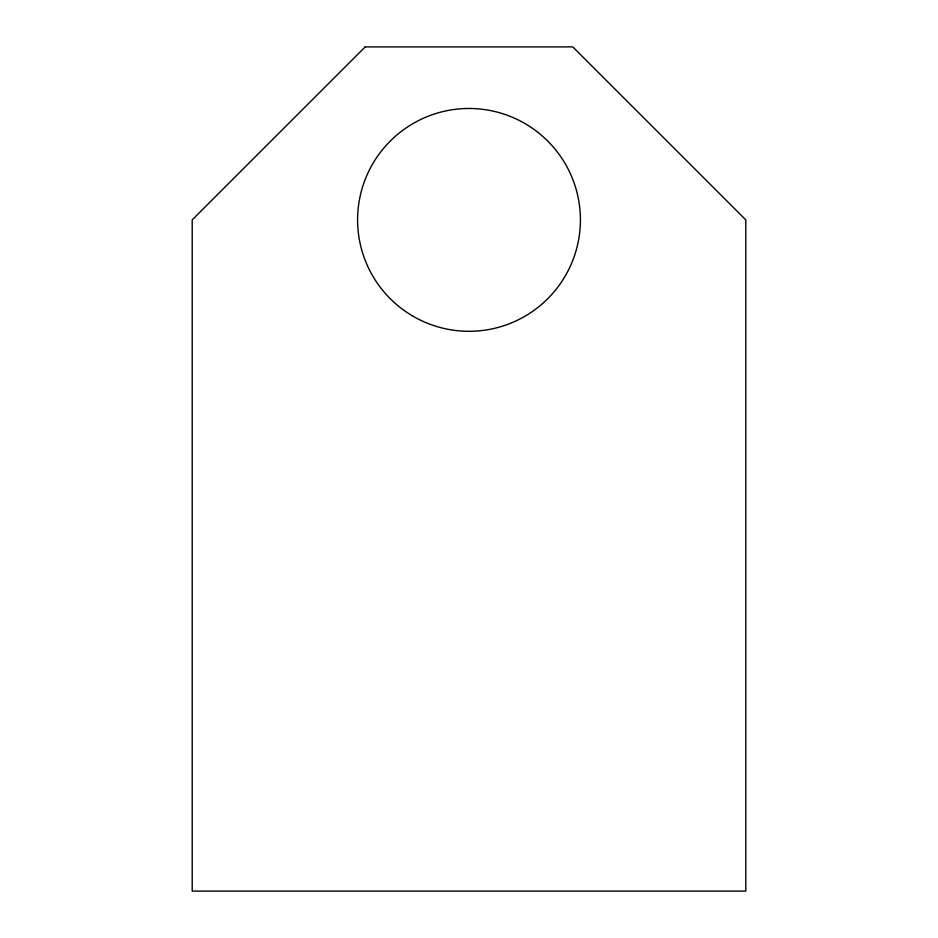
<?xml version="1.0" encoding="UTF-8"?>
<svg xmlns="http://www.w3.org/2000/svg" width="938" height="938" viewBox="0 0 938 938"><rect width="100%" height="100%" fill="white"/><g stroke="black" fill="none" stroke-linecap="round" stroke-linejoin="round"><path stroke-width="1.41" d="M365.21 46.9L192.208 219.891L192.208 891.1L745.792 891.1L745.792 219.891L572.79 46.9L365.21 46.9M413.295 316.376A111.411 111.411 0 0 0 580.411 219.891A111.411 111.411 0 0 0 413.295 123.406A111.411 111.411 0 0 0 413.295 316.376"/></g></svg>
